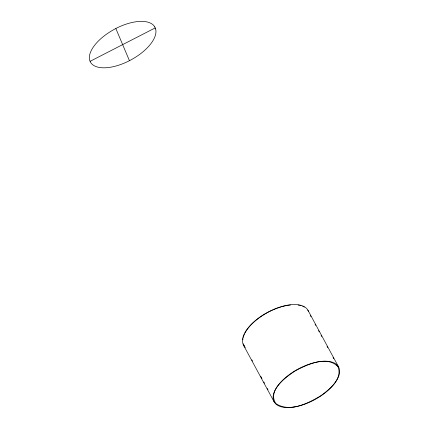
<?xml version="1.0" encoding="UTF-8"?>
<svg xmlns="http://www.w3.org/2000/svg" width="429" height="429" viewBox="0 0 429 429"><rect width="100%" height="100%" fill="white"/><g stroke="black" fill="none" stroke-linecap="round" stroke-linejoin="round"><path stroke-width="0.64" d="M338.132 366.854C327.225 355.073 307.239 364.623 295.619 370.656C286.132 376.834 266.977 390.513 275.922 403.625C289.843 412.827 308.354 403.201 320.908 395.683C329.649 389.248 343.136 378.566 337.827 366.286M90.117 61.315L155.175 27.933M307.834 310.049L338.454 366.677M310.355 315.481L310.987 316.65M315.09 324.238L315.723 325.407M318.565 330.662L319.192 331.826M321.09 335.333L321.718 336.497M327.086 346.423L327.718 347.592M333.081 357.513L333.714 358.682M336.481 364.564L336.786 365.133M273.273 394.637L273.584 395.206M243.956 345.275L245.216 347.613M251.844 359.872L252.477 361.036M260.682 376.217L261.947 378.55M263.84 382.051L264.473 383.22M267.31 388.476L267.943 389.645M243.634 345.452L274.249 402.08M154.751 26.92L155.604 28.941M129.456 60.704L115.841 28.539A36.631 17.423 -28.4 0 0 89.672 60.312L90.546 62.323A36.631 17.423 -28.4 0 0 129.451 60.693A36.631 17.423 -28.4 0 0 155.625 28.931M244.637 346.766A36.626 17.423 -28.4 0 1 266.892 312.73A36.626 17.423 -28.4 0 1 308.494 311.556M243.983 345.259A36.261 17.246 -28.4 0 1 243.302 343.785M242.835 339.816A36.261 17.246 -28.4 0 1 242.991 338.572M243.205 337.543A36.261 17.246 -28.4 0 1 243.506 336.486M243.688 335.95A36.261 17.246 -28.4 0 1 244.353 334.309M244.889 333.199A36.261 17.246 -28.4 0 1 268.988 311.813M269.568 311.518A36.261 17.246 -28.4 0 1 272.501 310.124M273.091 309.861A36.261 17.246 -28.4 0 1 276.641 308.413M277.231 308.194A36.261 17.246 -28.4 0 1 280.764 307.014M281.349 306.837A36.261 17.246 -28.4 0 1 285.376 305.813M286.036 305.673A36.261 17.246 -28.4 0 1 290.497 304.987M298.176 305.046A36.261 17.246 -28.4 0 1 299.356 305.25M299.925 305.373A36.261 17.246 -28.4 0 1 301.019 305.663M302.654 306.247A36.261 17.246 -28.4 0 1 304.317 307.1M115.819 28.496A36.631 17.423 -28.4 0 1 154.746 26.855M294.015 407.03A36.626 17.423 -28.4 0 0 339.275 368.715A36.626 17.423 -28.4 0 0 285.768 377.391A36.626 17.423 -28.4 0 0 294.015 407.03"/></g></svg>
